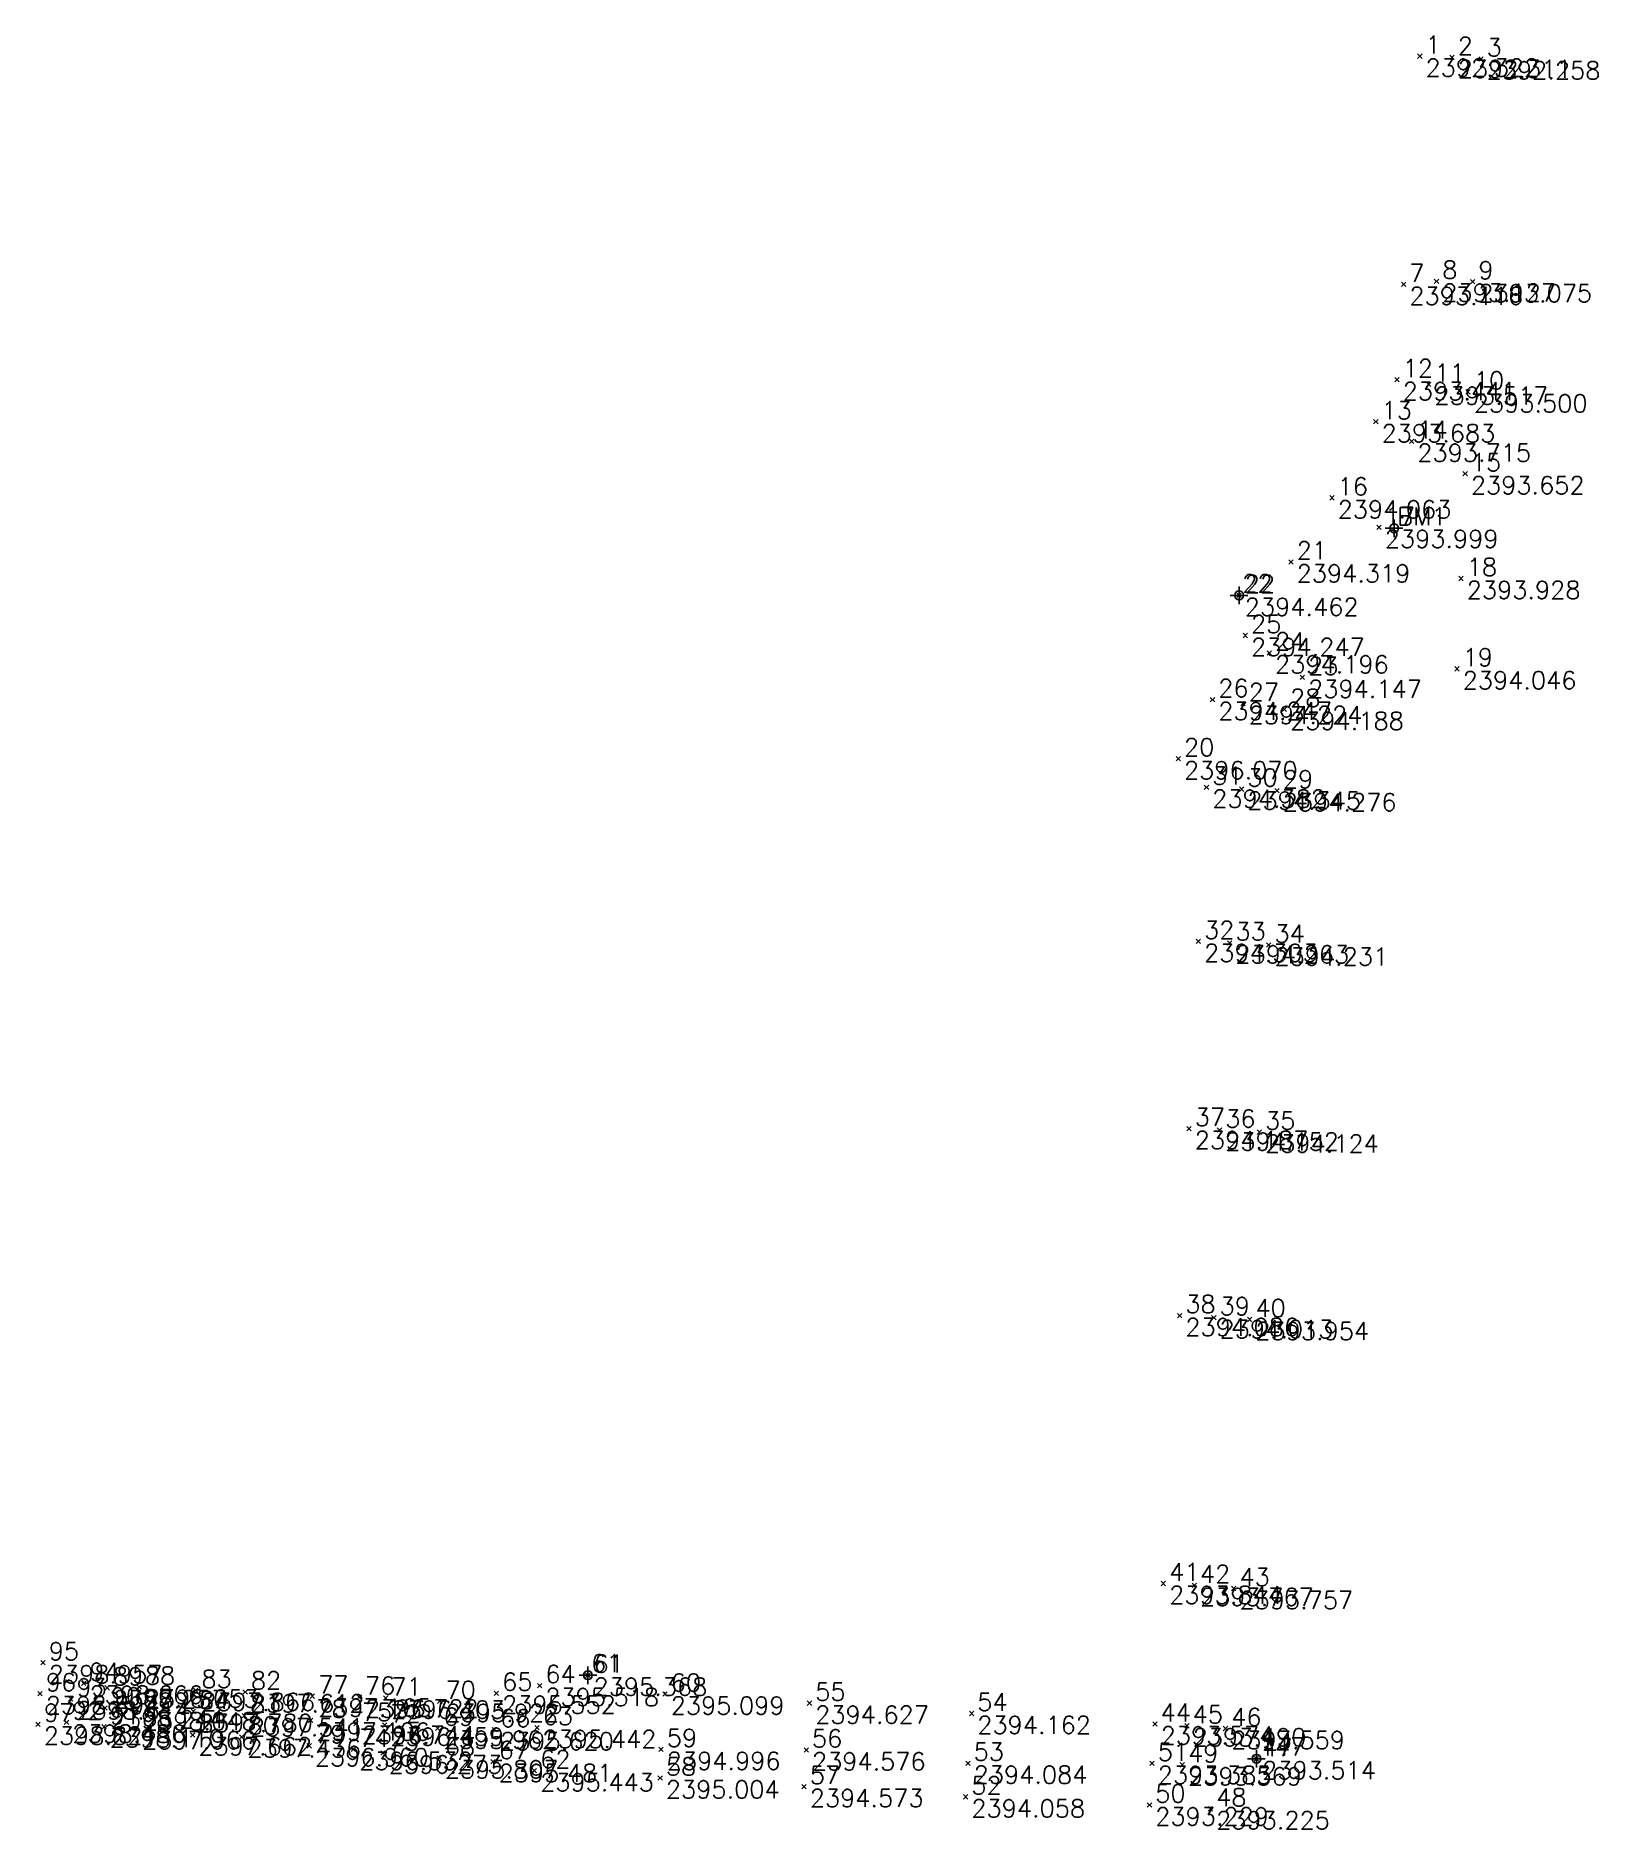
# Model space of a CAD drawing. Extents: x -245 to -68, y -132 to 71.
import ezdxf

# ---------------------------------------------------------------- set-up
doc = ezdxf.new("R2010")
doc.units = 0
doc.layers.get('0').update_dxf_attribs({"linetype": 'CONTINUOUS'})
for name, color, linetype in [('SPOTX', 7, 'CONTINUOUS'), ('STEXT', 7, 'CONTINUOUS'), ('STEXT3', 7, 'CONTINUOUS'), ('STN', 6, 'CONTINUOUS'), ('TEXT', 7, 'CONTINUOUS')]:
    doc.layers.add(name, color=color, linetype=linetype)
doc.styles.get("Standard").update_dxf_attribs({"font": 'txt.SHX', "bigfont": 'whgtxt.shx'})

# ---------------------------------------------------------------- blocks, each defined once
blk = doc.blocks.new('SPOTX')
for p, q in [((-0.5, -0.5), (0.5, 0.5)), ((0.5, -0.5), (-0.5, 0.5))]:
    blk.add_line(p, q)

msp = doc.modelspace()

# ---------------------------------------------------------------- linework, layer by layer
at = {"layer": 'STN'}
for points in [[(-92.53, 14.845, 2394), (-90.53, 14.845, 2394)], [(-91.53, 15.845, 2394), (-91.53, 13.845, 2394)], [(-109.058, 8.262, 2394.462), (-109.058, 6.262, 2394.462)], [(-110.058, 7.262, 2394.462), (-108.058, 7.262, 2394.462)], [(-183.682, -114.819, 2395.368), (-181.682, -114.819, 2395.368)], [(-182.682, -113.819, 2395.368), (-182.682, -115.819, 2395.368)], [(-107.097, -123.265, 2393.514), (-107.097, -125.265, 2393.514)], [(-108.097, -124.265, 2393.514), (-106.097, -124.265, 2393.514)]]:
    msp.add_polyline3d(points, dxfattribs=at)
for centre in [(-91.53, 14.845, 2394), (-109.058, 7.262, 2394.462), (-182.682, -114.819, 2395.368), (-107.097, -124.265, 2393.514)]:
    msp.add_circle(centre, 0.5, dxfattribs=at)

# ---------------------------------------------------------------- block references
at = {"layer": 'SPOTX', "xscale": 0.5, "yscale": 0.5, "zscale": 0.5}
for p in [(-88.629, 68.211, 2392.322), (-84.985, 68.076, 2392.311), (-81.718, 67.904, 2392.258), (-90.462, 42.413, 2393.116), (-86.741, 42.764, 2393.127), (-82.656, 42.721, 2393.075), (-91.215, 31.645, 2393.441), (-87.615, 31.123, 2393.517), (-83.167, 30.264, 2393.5), (-93.601, 26.885, 2393.683), (-89.557, 24.68, 2393.715), (-83.505, 21.008, 2393.652), (-98.566, 18.281, 2394.063), (-93.235, 14.946, 2393.999), (-103.203, 11.042, 2394.319), (-83.971, 9.167, 2393.928), (-109.058, 7.262, 2394.462), (-108.358, 2.72, 2394.247), (-105.645, 0.757, 2394.196), (-101.898, -2.016, 2394.147), (-84.429, -1.043, 2394.046), (-112.066, -4.53, 2394.247), (-108.624, -4.973, 2394.224), (-103.942, -5.629, 2394.188), (-115.942, -11.213, 2396.07), (-112.743, -14.43, 2394.382), (-108.781, -14.645, 2394.345), (-104.766, -14.822, 2394.276), (-113.666, -31.856, 2394.303), (-110.123, -32.038, 2394.263), (-105.703, -32.274, 2394.231), (-114.724, -53.026, 2394.187), (-111.279, -53.19, 2394.152), (-106.769, -53.421, 2394.124), (-115.785, -74.163, 2394.086), (-111.914, -74.396, 2394.013), (-107.861, -74.606, 2393.954), (-117.614, -104.444, 2393.844), (-114.13, -104.658, 2393.767), (-109.664, -105.016, 2393.757), (-244.281, -113.401, 2398.957), (-239.687, -115.734, 2398.666), (-182.682, -114.819, 2395.368), (-244.614, -116.915, 2398.894), (-241.143, -117.49, 2398.614), (-237.032, -116.239, 2398.257), (-233.414, -116.16, 2398.053), (-227.025, -116.532, 2397.866), (-221.431, -116.711, 2397.612), (-213.824, -117.187, 2397.165), (-208.534, -117.295, 2396.722), (-205.547, -117.406, 2396.403), (-199.423, -117.776, 2395.922), (-193.018, -116.855, 2395.552), (-188.144, -115.992, 2395.518), (-173.961, -116.953, 2395.099), (-237.271, -118.51, 2398.244), (-233.646, -118.718, 2398.048), (-227.284, -118.922, 2397.78), (-221.51, -119.398, 2397.541), (-157.629, -117.98, 2394.627), (-139.306, -119.143, 2394.162), (-244.839, -120.367, 2398.821), (-241.627, -120.137, 2398.486), (-237.387, -120.653, 2398.11), (-233.724, -120.861, 2397.966), (-227.361, -121.562, 2397.662), (-221.811, -121.79, 2397.436), (-214.04, -119.907, 2397.106), (-208.897, -120.277, 2396.744), (-205.659, -120.465, 2396.459), (-199.652, -120.81, 2395.962), (-193.258, -120.978, 2395.62), (-188.438, -120.739, 2395.442), (-118.578, -120.331, 2393.574), (-114.961, -120.539, 2393.49), (-110.593, -120.845, 2393.559), (-214.194, -122.797, 2396.96), (-209.194, -123.199, 2396.532), (-205.855, -123.609, 2396.273), (-174.405, -123.206, 2394.996), (-157.998, -123.267, 2394.576), (-199.499, -124.166, 2395.807), (-193.418, -124.588, 2395.481), (-188.726, -125.614, 2395.443), (-139.717, -124.768, 2394.084), (-118.895, -124.784, 2393.385), (-115.476, -124.95, 2393.369), (-107.097, -124.265, 2393.514), (-174.512, -126.424, 2395.004), (-158.239, -127.409, 2394.573), (-139.981, -128.57, 2394.058), (-119.188, -129.489, 2393.229), (-112.302, -129.917, 2393.225)]:
    msp.add_blockref('SPOTX', p, dxfattribs=at)

# ---------------------------------------------------------------- texts
at = {"layer": 'STEXT'}
for s, p in [('1', (-87.979, 68.511, 2392.322)), ('2', (-84.335, 68.376, 2392.311)), ('3', (-81.068, 68.204, 2392.258)), ('7', (-89.812, 42.713, 2393.116)), ('8', (-86.091, 43.064, 2393.127)), ('9', (-82.006, 43.021, 2393.075)), ('12', (-90.565, 31.945, 2393.441)), ('11', (-86.965, 31.423, 2393.517)), ('10', (-82.517, 30.564, 2393.5)), ('13', (-92.951, 27.185, 2393.683)), ('14', (-88.907, 24.98, 2393.715)), ('15', (-82.855, 21.308, 2393.652)), ('16', (-97.916, 18.581, 2394.063)), ('17', (-92.585, 15.246, 2393.999)), ('21', (-102.553, 11.342, 2394.319)), ('18', (-83.321, 9.467, 2393.928)), ('22', (-108.408, 7.562, 2394.462)), ('25', (-107.708, 3.02, 2394.247)), ('24', (-104.995, 1.057, 2394.196)), ('23', (-101.248, -1.716, 2394.147)), ('19', (-83.779, -0.743, 2394.046)), ('26', (-111.416, -4.23, 2394.247)), ('27', (-107.974, -4.673, 2394.224)), ('28', (-103.292, -5.329, 2394.188)), ('20', (-115.292, -10.913, 2396.07)), ('31', (-112.093, -14.13, 2394.382)), ('30', (-108.131, -14.345, 2394.345)), ('29', (-104.116, -14.522, 2394.276)), ('32', (-113.016, -31.556, 2394.303)), ('33', (-109.473, -31.738, 2394.263)), ('34', (-105.053, -31.974, 2394.231)), ('37', (-114.074, -52.726, 2394.187)), ('36', (-110.629, -52.89, 2394.152)), ('35', (-106.119, -53.121, 2394.124)), ('38', (-115.135, -73.863, 2394.086)), ('39', (-111.264, -74.096, 2394.013)), ('40', (-107.211, -74.306, 2393.954)), ('41', (-116.964, -104.144, 2393.844)), ('42', (-113.48, -104.358, 2393.767)), ('43', (-109.014, -104.716, 2393.757)), ('95', (-243.631, -113.101, 2398.957)), ('94', (-239.037, -115.434, 2398.666)), ('61', (-182.032, -114.519, 2395.368)), ('96', (-243.964, -116.615, 2398.894)), ('93', (-240.493, -117.19, 2398.614)), ('89', (-236.382, -115.939, 2398.257)), ('88', (-232.764, -115.86, 2398.053)), ('83', (-226.375, -116.232, 2397.866)), ('82', (-220.781, -116.411, 2397.612)), ('77', (-213.174, -116.887, 2397.165)), ('76', (-207.884, -116.995, 2396.722)), ('71', (-204.897, -117.106, 2396.403)), ('70', (-198.773, -117.476, 2395.922)), ('65', (-192.368, -116.555, 2395.552)), ('64', (-187.494, -115.692, 2395.518)), ('60', (-173.311, -116.653, 2395.099)), ('90', (-236.621, -118.21, 2398.244)), ('87', (-232.996, -118.418, 2398.048)), ('84', (-226.634, -118.622, 2397.78)), ('81', (-220.86, -119.098, 2397.541)), ('55', (-156.979, -117.68, 2394.627)), ('54', (-138.656, -118.843, 2394.162)), ('97', (-244.189, -120.067, 2398.821)), ('92', (-240.977, -119.837, 2398.486)), ('91', (-236.737, -120.353, 2398.11)), ('86', (-233.074, -120.561, 2397.966)), ('85', (-226.711, -121.262, 2397.662)), ('80', (-221.161, -121.49, 2397.436)), ('78', (-213.39, -119.607, 2397.106)), ('75', (-208.247, -119.977, 2396.744)), ('72', (-205.009, -120.165, 2396.459)), ('69', (-199.002, -120.51, 2395.962)), ('66', (-192.608, -120.678, 2395.62)), ('63', (-187.788, -120.439, 2395.442)), ('44', (-117.928, -120.031, 2393.574)), ('45', (-114.311, -120.239, 2393.49)), ('46', (-109.943, -120.545, 2393.559)), ('79', (-213.544, -122.497, 2396.96)), ('74', (-208.544, -122.899, 2396.532)), ('73', (-205.205, -123.309, 2396.273)), ('59', (-173.755, -122.906, 2394.996)), ('56', (-157.348, -122.967, 2394.576)), ('68', (-198.849, -123.866, 2395.807)), ('67', (-192.768, -124.288, 2395.481)), ('62', (-188.076, -125.314, 2395.443)), ('53', (-139.067, -124.468, 2394.084)), ('51', (-118.245, -124.484, 2393.385)), ('49', (-114.826, -124.65, 2393.369)), ('47', (-106.447, -123.965, 2393.514)), ('58', (-173.862, -126.124, 2395.004)), ('57', (-157.589, -127.109, 2394.573)), ('52', (-139.331, -128.27, 2394.058)), ('50', (-118.538, -129.189, 2393.229)), ('48', (-111.652, -129.617, 2393.225))]:
    msp.add_text(s, height=2, dxfattribs=at).set_placement(p)
at = {"layer": 'STEXT3'}
for s, p in [('2392.322', (-87.979, 65.911, 2392.322)), ('2392.311', (-84.335, 65.776, 2392.311)), ('2392.258', (-81.068, 65.604, 2392.258)), ('2393.116', (-89.812, 40.113, 2393.116)), ('2393.127', (-86.091, 40.464, 2393.127)), ('2393.075', (-82.006, 40.421, 2393.075)), ('2393.441', (-90.565, 29.345, 2393.441)), ('2393.517', (-86.965, 28.823, 2393.517)), ('2393.500', (-82.517, 27.964, 2393.5)), ('2393.683', (-92.951, 24.585, 2393.683)), ('2393.715', (-88.907, 22.38, 2393.715)), ('2393.652', (-82.855, 18.708, 2393.652)), ('2394.063', (-97.916, 15.981, 2394.063)), ('2393.999', (-92.585, 12.646, 2393.999)), ('2394.319', (-102.553, 8.742, 2394.319)), ('2393.928', (-83.321, 6.867, 2393.928)), ('2394.462', (-108.408, 4.962, 2394.462)), ('2394.247', (-107.708, 0.42, 2394.247)), ('2394.196', (-104.995, -1.543, 2394.196)), ('2394.046', (-83.779, -3.343, 2394.046)), ('2394.147', (-101.248, -4.316, 2394.147)), ('2394.247', (-111.416, -6.83, 2394.247)), ('2394.224', (-107.974, -7.273, 2394.224)), ('2394.188', (-103.292, -7.929, 2394.188)), ('2396.070', (-115.292, -13.513, 2396.07)), ('2394.382', (-112.093, -16.73, 2394.382)), ('2394.345', (-108.131, -16.945, 2394.345)), ('2394.276', (-104.116, -17.122, 2394.276)), ('2394.303', (-113.016, -34.156, 2394.303)), ('2394.263', (-109.473, -34.338, 2394.263)), ('2394.231', (-105.053, -34.574, 2394.231)), ('2394.187', (-114.074, -55.326, 2394.187)), ('2394.152', (-110.629, -55.49, 2394.152)), ('2394.124', (-106.119, -55.721, 2394.124)), ('2394.086', (-115.135, -76.463, 2394.086)), ('2394.013', (-111.264, -76.696, 2394.013)), ('2393.954', (-107.211, -76.906, 2393.954)), ('2393.844', (-116.964, -106.744, 2393.844)), ('2393.767', (-113.48, -106.958, 2393.767)), ('2393.757', (-109.014, -107.316, 2393.757)), ('2398.957', (-243.631, -115.701, 2398.957)), ('2395.368', (-182.032, -117.119, 2395.368)), ('2398.894', (-243.964, -119.215, 2398.894)), ('2398.666', (-239.037, -118.034, 2398.666)), ('2398.257', (-236.382, -118.539, 2398.257)), ('2398.053', (-232.764, -118.46, 2398.053)), ('2397.866', (-226.375, -118.832, 2397.866)), ('2397.612', (-220.781, -119.011, 2397.612)), ('2397.165', (-213.174, -119.487, 2397.165)), ('2395.552', (-192.368, -119.155, 2395.552)), ('2395.518', (-187.494, -118.292, 2395.518)), ('2395.099', (-173.311, -119.253, 2395.099)), ('2398.614', (-240.493, -119.79, 2398.614)), ('2398.244', (-236.621, -120.81, 2398.244)), ('2398.048', (-232.996, -121.018, 2398.048)), ('2397.780', (-226.634, -121.222, 2397.78)), ('2396.722', (-207.884, -119.595, 2396.722)), ('2396.403', (-204.897, -119.706, 2396.403)), ('2395.922', (-198.773, -120.076, 2395.922)), ('2394.627', (-156.979, -120.28, 2394.627)), ('2394.162', (-138.656, -121.443, 2394.162)), ('2398.821', (-244.189, -122.667, 2398.821)), ('2398.486', (-240.977, -122.437, 2398.486)), ('2398.110', (-236.737, -122.953, 2398.11)), ('2397.966', (-233.074, -123.161, 2397.966)), ('2397.541', (-220.86, -121.698, 2397.541)), ('2397.106', (-213.39, -122.207, 2397.106)), ('2396.744', (-208.247, -122.577, 2396.744)), ('2396.459', (-205.009, -122.765, 2396.459)), ('2395.962', (-199.002, -123.11, 2395.962)), ('2395.620', (-192.608, -123.278, 2395.62)), ('2395.442', (-187.788, -123.039, 2395.442)), ('2393.574', (-117.928, -122.631, 2393.574)), ('2393.490', (-114.311, -122.839, 2393.49)), ('2393.559', (-109.943, -123.145, 2393.559)), ('2397.662', (-226.711, -123.862, 2397.662)), ('2397.436', (-221.161, -124.09, 2397.436)), ('2396.960', (-213.544, -125.097, 2396.96)), ('2396.532', (-208.544, -125.499, 2396.532)), ('2394.996', (-173.755, -125.506, 2394.996)), ('2394.576', (-157.348, -125.567, 2394.576)), ('2396.273', (-205.205, -125.909, 2396.273)), ('2395.807', (-198.849, -126.466, 2395.807)), ('2395.481', (-192.768, -126.888, 2395.481)), ('2394.084', (-139.067, -127.068, 2394.084)), ('2393.385', (-118.245, -127.084, 2393.385)), ('2393.369', (-114.826, -127.25, 2393.369)), ('2393.514', (-106.447, -126.565, 2393.514)), ('2395.443', (-188.076, -127.914, 2395.443)), ('2395.004', (-173.862, -128.724, 2395.004)), ('2394.573', (-157.589, -129.709, 2394.573)), ('2394.058', (-139.331, -130.87, 2394.058)), ('2393.229', (-118.538, -131.789, 2393.229)), ('2393.225', (-111.652, -132.217, 2393.225))]:
    msp.add_text(s, height=2, dxfattribs=at).set_placement(p)
at = {"layer": 'TEXT'}
for s, p in [('BM1', (-91.176, 15.199, 2394)), ('22', (-108.704, 7.616, 2394.462)), ('61', (-182.328, -114.465, 2395.368)), ('147', (-106.743, -123.911, 2393.514))]:
    msp.add_text(s, height=2, dxfattribs=at).set_placement(p)

doc.saveas('drawing.dxf')
